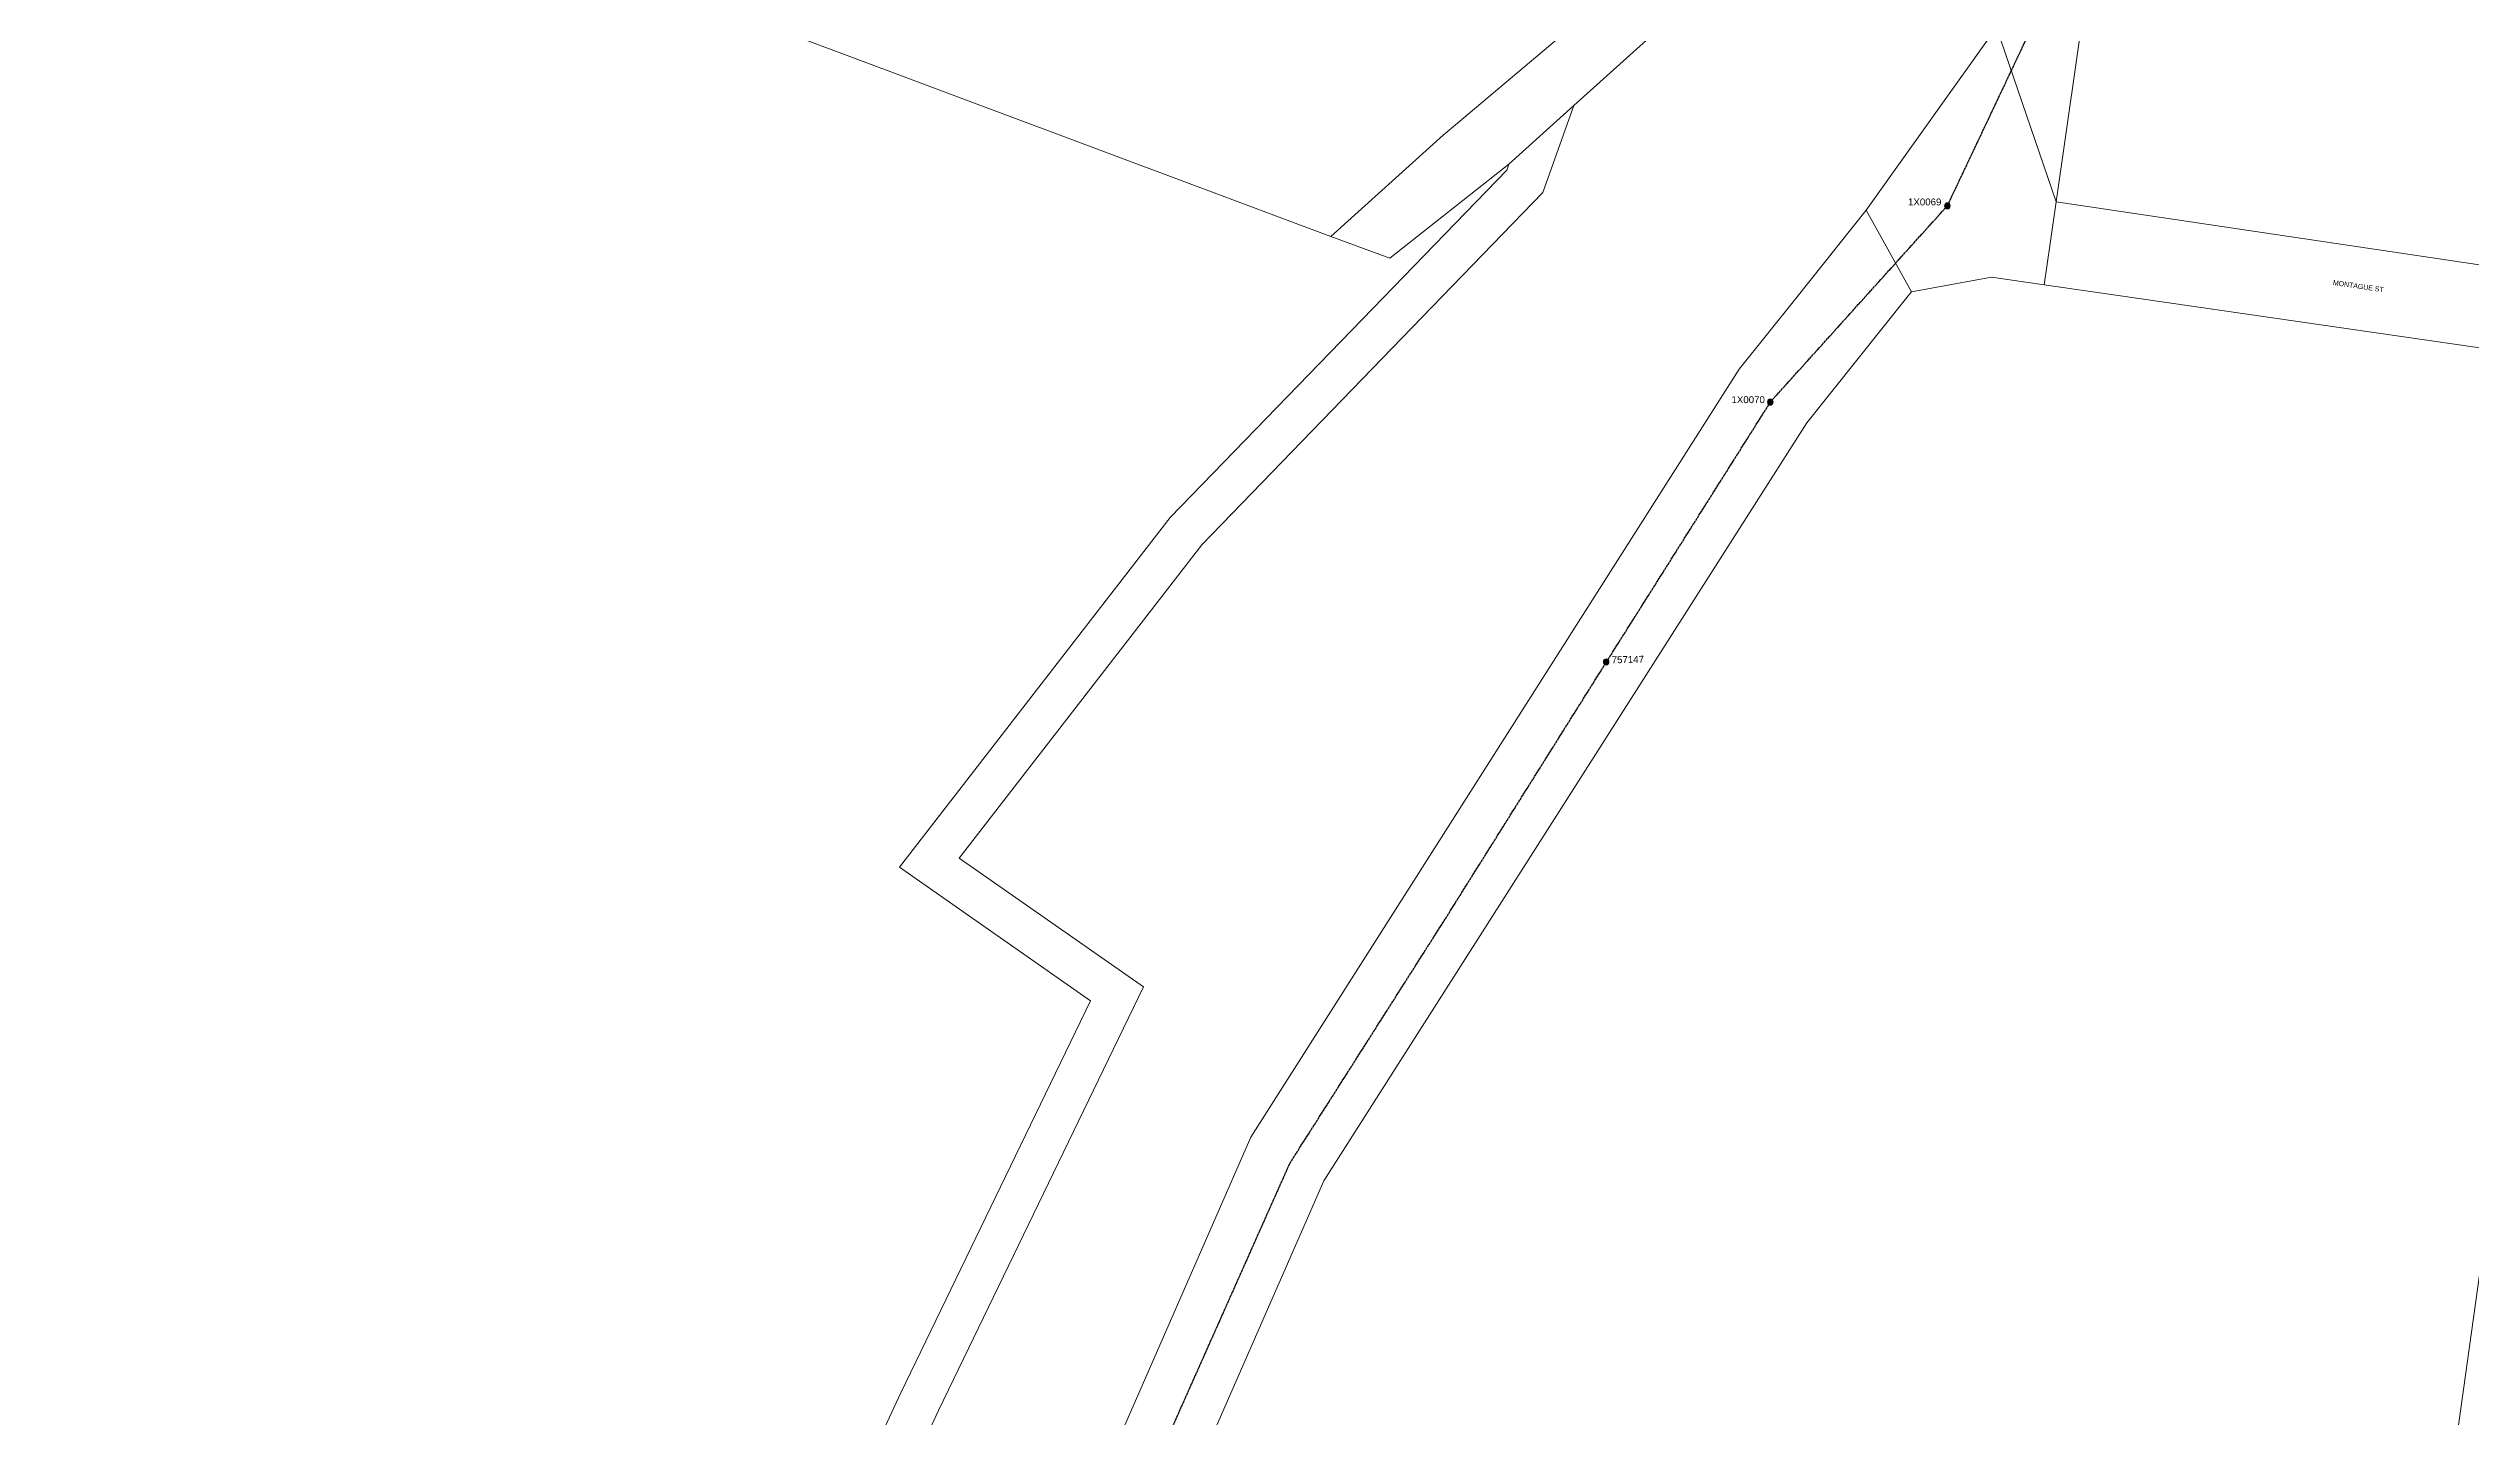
# Model space of a CAD drawing. Header units: metres. Extents: x 285484 to 287894, y 6116737 to 6119204.
# Drawn here: x 286516 to 287388, y 6117305 to 6117799 of the extents above; entities that cross this region are included whole.
import ezdxf
from ezdxf.enums import TextEntityAlignment as Align

# ---------------------------------------------------------------- set-up
doc = ezdxf.new("R2010")
doc.units = ezdxf.units.M
doc.linetypes.add('Cable Exist OH', pattern=[1, 1, 0])
doc.layers.get('0').update_dxf_attribs({"color": 6})
doc.layers.add('Cadastre Land Parcels_SP_EXT', color=7, linetype='Continuous', lineweight=5)
doc.layers.add('Cadastre Roads_SP_EXT', color=7, linetype='Continuous', lineweight=5)
doc.layers.add('Mains_HV_EXT', color=7, linetype='Continuous')
doc.layers.add('SupportsOH_SP_TR_HV_LV_SL_EXT', color=7, linetype='Continuous')
doc.styles.add('POLE_LABEL', font='arial.ttf')
doc.styles.get("Standard").update_dxf_attribs({"font": 'arial.ttf'})

# ---------------------------------------------------------------- blocks, each defined once
blk = doc.blocks.new('POLE_EXT')
blk.add_hatch(color=256).paths.add_polyline_path([(-1, 0, 1), (1, 0, 1)])
blk.add_lwpolyline([(-1, 0, 1), (1, 0, 1)], format="xyb", close=True)
for tag, height, flags, p in [('pNumber', 2.5, 8, (-17.84, 2.07)), ('OWNED_BY', 0.2, 9, (1.35, -0.4)), ('SPECIAL_USE', 0.2, 9, (1.35, -0.8)), ('STATE', 0.2, 9, (1.35, -1)), ('cLV', 0.2, 9, (1.35, -1.4)), ('hDepth', 0.2, 9, (1.35, -1.6)), ('hDia', 0.2, 9, (1.35, -1.8)), ('cHV', 0.2, 9, (1.35, -2)), ('cLinedev', 0.2, 9, (1.35, -3.4)), ('pExisting', 0.2, 9, (1.35, -3.8)), ('pFooting', 0.2, 9, (1.35, -4.4)), ('pNew', 0.2, 9, (1.35, -4.6)), ('pRelocate', 0.2, 9, (1.35, -5)), ('pRemove', 0.2, 9, (1.35, -5.2)), ('pReplace', 0.2, 9, (1.35, -5.4)), ('pStay', 0.2, 9, (1.35, -5.6)), ('pType', 0.2, 9, (1.35, -5.8)), ('cspan', 0.2, 9, (1.35, -6)), ('STREETNAME', 0.2, 9, (1.35, -6.2)), ('SUBURB', 0.2, 9, (1.35, -6.4)), ('OPERATED_BY', 0.2, 9, (1.36, -7.01)), ('PARENT', 0.2, 9, (1.35, -0.6)), ('USAGE', 0.2, 9, (1.35, -1.2)), ('LBRACKET', 0.2, 9, (1.35, -2.2)), ('LExisting', 0.2, 9, (1.35, -2.4)), ('LANTNUMBER', 0.2, 9, (1.35, -2.6)), ('LOther', 0.2, 9, (1.35, -2.8)), ('LRemove', 0.2, 9, (1.35, -3)), ('LEGEND', 0.2, 9, (1.35, -3.2)), ('LOCATION', 0.2, 9, (1.35, -3.6)), ('PFNUMBER', 0.2, 9, (1.35, -4)), ('NEWPFNUMBER', 0.2, 9, (1.35, -4.2)), ('NOTES', 0.2, 9, (1.35, -6.6)), ('MAINTAINED_BY', 0.2, 9, (1.36, -6.81))]:
    blk.add_attdef(tag, text='', height=height, dxfattribs=dict(flags=flags)).set_placement(p, align=Align.MIDDLE_LEFT)
at = {"style": 'POLE_LABEL'}
for tag, height, flags, p in [('STRUCTURE_PLANT_NUMBER', 0.2, 9, (1.35, 0.03)), ('ASSET_NUM', 2.5, 8, (2, 2)), ('STREET_CODE', 0.2, 9, (1.35, -0.2))]:
    blk.add_attdef(tag, text='', height=height, dxfattribs=dict(at, flags=flags)).set_placement(p, align=Align.MIDDLE_LEFT)
at = {"flags": 1}
blk.add_attdef('Z', (1.35, -7.33), '', height=0.2, dxfattribs=at)

msp = doc.modelspace()

# ---------------------------------------------------------------- linework, layer by layer
at = {"layer": 'Cadastre Land Parcels_SP_EXT', "linetype": 'Continuous'}
for points in [[(287041.64, 6117757.05), (287065.09, 6117778.28), (287128.01, 6117834.97), (287146.1, 6117850.87), (287165, 6117865.81), (287184.66, 6117879.74), (287205.02, 6117892.62), (287226.03, 6117904.42), (287231.86, 6117907.44), (287235.15, 6117930.37), (287233.56, 6117929.67), (287212.96, 6117919.34), (287192.93, 6117907.94), (287173.52, 6117895.52), (287154.8, 6117882.09), (287136.8, 6117867.7), (287023.21, 6117771.91), (287018.06, 6117767.54), (286977.59, 6117731.08), (286998.75, 6117723.17), (287041.64, 6117757.05)], [(287563.56, 6117718.49), (287588.78, 6117895.73), (287371.31, 6117928.25), (287349.26, 6117924.71), (287326.73, 6117919.89), (287304.48, 6117913.89), (287282.57, 6117906.74), (287261.07, 6117898.45), (287238.87, 6117743.57), (287428.44, 6117715.33), (287441.38, 6117713.4), (287471.66, 6117708.94), (287560.34, 6117695.86), (287563.56, 6117718.49)], [(286838.8, 6117154.9), (286948.7, 6117406.45), (287124.66, 6117683.17), (287144.99, 6117708.7), (287170.38, 6117740.56), (287217.37, 6117806.38), (287231.86, 6117907.44), (287226.03, 6117904.42), (287205.02, 6117892.62), (287184.66, 6117879.74), (287165, 6117865.81), (287146.1, 6117850.87), (287128.01, 6117834.97), (287065.09, 6117778.28), (287053.95, 6117746.88), (287014.04, 6117705.63), (286931.08, 6117619.87), (286843.69, 6117507.01), (286910.07, 6117460.56), (286836.22, 6117307.89), (286766.41, 6117157.93), (286632.63, 6116986.56), (286607.92, 6116949.02), (286838.8, 6117154.9)], [(286838.8, 6117154.9), (286948.7, 6117406.45), (287124.66, 6117683.17), (287144.99, 6117708.7), (287170.38, 6117740.56), (287217.37, 6117806.38), (287231.86, 6117907.44), (287226.03, 6117904.42), (287205.02, 6117892.62), (287184.66, 6117879.74), (287165, 6117865.81), (287146.1, 6117850.87), (287128.01, 6117834.97), (287065.09, 6117778.28), (287053.95, 6117746.88), (287014.04, 6117705.63), (286931.08, 6117619.87), (286843.69, 6117507.01), (286910.07, 6117460.56), (286836.22, 6117307.89), (286766.41, 6117157.93), (286632.63, 6116986.56), (286607.92, 6116949.02), (286838.8, 6117154.9)], [(286607.92, 6116949.02), (286632.63, 6116986.56), (286766.41, 6117157.93), (286836.22, 6117307.89), (286910.07, 6117460.56), (286843.69, 6117507.01), (286931.08, 6117619.87), (287014.04, 6117705.63), (287053.95, 6117746.88), (287065.09, 6117778.28), (287041.64, 6117757.05), (287040.9, 6117754.96), (286992.68, 6117705.13), (286919.72, 6117629.71), (286822.2, 6117503.75), (286891.02, 6117455.58), (286822.68, 6117314.32), (286753.55, 6117165.81), (286620.43, 6116995.31), (286550.98, 6116889.79), (286574.85, 6116919.53), (286607.92, 6116949.02)]]:
    msp.add_lwpolyline(points, close=True, dxfattribs=at)
for points in [[(286768.01, 6117809.47), (286977.59, 6117731.08), (287018.06, 6117767.54), (287023.21, 6117771.91), (287136.8, 6117867.7)], [(286753.55, 6117165.81), (286822.68, 6117314.32), (286891.02, 6117455.58), (286822.2, 6117503.75), (286919.72, 6117629.71), (286992.68, 6117705.13), (287040.9, 6117754.96), (287041.64, 6117757.05), (286998.75, 6117723.17), (286977.59, 6117731.08), (286768.01, 6117809.47)], [(286753.55, 6117165.81), (286822.68, 6117314.32), (286891.02, 6117455.58), (286822.2, 6117503.75), (286919.72, 6117629.71), (286992.68, 6117705.13), (287040.9, 6117754.96), (287041.64, 6117757.05), (286998.75, 6117723.17), (286977.59, 6117731.08), (286768.01, 6117809.47)], [(287377.41, 6117256.97), (287405.41, 6117457.46), (287409.58, 6117487.31), (287437.08, 6117684.26), (287251.14, 6117711.18), (287234.53, 6117713.59), (287215.5, 6117716.34), (287186.65, 6117711.08), (287185.51, 6117709.65), (287149.04, 6117663.93), (286975.06, 6117390.66), (286863.28, 6117135.24)], [(287377.41, 6117256.97), (287405.41, 6117457.46), (287409.58, 6117487.31), (287437.08, 6117684.26), (287251.14, 6117711.18), (287234.53, 6117713.59), (287215.5, 6117716.34), (287186.65, 6117711.08), (287185.51, 6117709.65), (287149.04, 6117663.93), (286975.06, 6117390.66), (286863.28, 6117135.24)]]:
    msp.add_lwpolyline(points, dxfattribs=at)
at = {"layer": 'Cadastre Roads_SP_EXT', "linetype": 'Continuous'}
for points in [[(287261.07, 6117898.45), (287264.34, 6117921.3), (287267.56, 6117943.77), (287307.74, 6118224.16), (287313.56, 6118264.77), (287333.37, 6118403), (287315.78, 6118405.52), (287303.5, 6118407.28), (287300.32, 6118385.1), (287284.28, 6118273.18), (287242.28, 6117980.07), (287240.86, 6117970.16), (287235.15, 6117930.37), (287231.86, 6117907.44), (287217.37, 6117806.38), (287238.87, 6117743.57), (287261.07, 6117898.45)], [(286596.11, 6116897.27), (286863.28, 6117135.24), (286975.06, 6117390.66), (287149.04, 6117663.93), (287185.51, 6117709.65), (287186.65, 6117711.08), (287170.38, 6117740.56), (287144.99, 6117708.7), (287124.66, 6117683.17), (286948.7, 6117406.45), (286838.8, 6117154.9), (286607.92, 6116949.02), (286574.85, 6116919.53), (286550.98, 6116889.79), (286531.9, 6116866.03), (286545.43, 6116862.73), (286564.58, 6116858.05), (286596.11, 6116897.27)], [(287428.44, 6117715.33), (287238.87, 6117743.57), (287236.69, 6117728.47), (287234.53, 6117713.59), (287251.14, 6117711.18), (287437.08, 6117684.26), (287439.25, 6117698.93), (287441.38, 6117713.4), (287428.44, 6117715.33)]]:
    msp.add_lwpolyline(points, close=True, dxfattribs=at)
at = {"layer": 'Mains_HV_EXT', "linetype": 'Cable Exist OH'}
msp.add_lwpolyline([(286515.63, 6116780.64), (286537.2, 6116833.72), (286642.9, 6116961.41), (286725.73, 6117018.11), (286831.39, 6117125.22), (286880.78, 6117212.67), (286921.62, 6117304.5), (286962.78, 6117396.99), (287018.24, 6117484.24), (287076.72, 6117577.51), (287135.94, 6117671.44), (287199.64, 6117742.09), (287249.83, 6117848.23), (287259.05, 6117912.59)], dxfattribs=at)

# ---------------------------------------------------------------- block references
at = {"layer": 'SupportsOH_SP_TR_HV_LV_SL_EXT'}
ref = msp.add_blockref('POLE_EXT', (287199.64, 6117742.09), dxfattribs=at)
ref.add_attrib('ASSET_NUM', '1X0069', dxfattribs={"layer": '0', "height": 2.5, "style": 'POLE_LABEL'}).set_placement((287197.48, 6117741.49), align=Align.BOTTOM_RIGHT)
ref = msp.add_blockref('POLE_EXT', (287135.84, 6117671.33), dxfattribs=at)
ref.add_attrib('ASSET_NUM', '1X0070', dxfattribs={"layer": '0', "height": 2.5, "style": 'POLE_LABEL'}).set_placement((287133.9, 6117670.23), align=Align.BOTTOM_RIGHT)
ref = msp.add_blockref('POLE_EXT', (287076.71, 6117577.72), dxfattribs=at)
ref.add_attrib('ASSET_NUM', '757147', dxfattribs={"layer": '0', "height": 2.5, "rotation": 1, "style": 'POLE_LABEL'}).set_placement((287078.71, 6117578.47), align=Align.MIDDLE_LEFT)

# ---------------------------------------------------------------- texts
at = {"layer": 'Cadastre Roads_SP_EXT'}
msp.add_text('MONTAGUE ST', height=1.8, rotation=351.7453, dxfattribs=at).set_placement((287338.42, 6117713.59))

doc.saveas('drawing.dxf')
